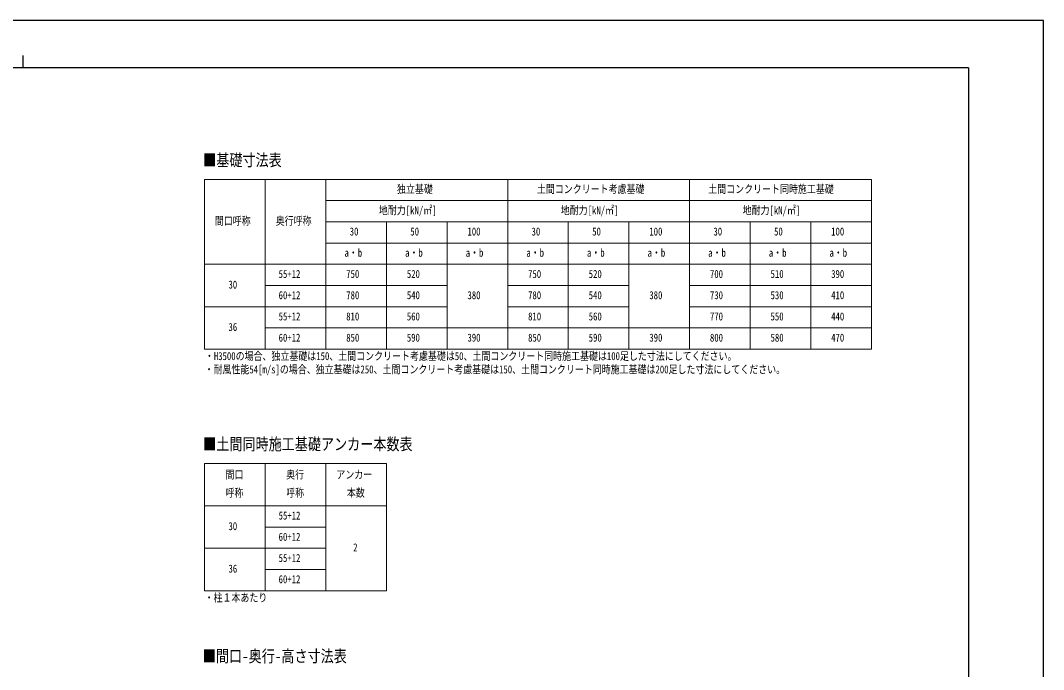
# Model space of a CAD drawing. Units: millimetres, scale not verified. Extents: x -16820 to 16820, y -11880 to 11880.
# Drawn here: x -57 to 16820, y 1176 to 11880 of the extents above; entities that cross this region are included whole.
import ezdxf
from ezdxf.enums import TextEntityAlignment as Align

# ---------------------------------------------------------------- set-up
doc = ezdxf.new("R2010")
doc.units = ezdxf.units.MM
doc.header["$LTSCALE"] = 50
doc.layers.add('0-1_TABLE1', color=7, linetype='Continuous', lineweight=18)
doc.layers.add('0-2_USER1', color=3, linetype='Continuous')
doc.layers.add('0-8_YKK_ZWAK', color=7, linetype='Continuous')
doc.styles.add('ＭＳ ゴシック', font='')
doc.styles.get('ＭＳ ゴシック').set_extended_font_data('MS Gothic')

msp = doc.modelspace()

# ---------------------------------------------------------------- linework, layer by layer
at = {"layer": '0-1_TABLE1'}
for p, q in [((2980.08, 9259), (13980.08, 9259)), ((2980.08, 9259), (2980.08, 6459)), ((3980.08, 9259), (3980.08, 6459)), ((7980.08, 9259), (7980.08, 6459)), ((10980.08, 9259), (10980.08, 6459)), ((4980.08, 8909), (13980.08, 8909)), ((4980.08, 8559), (13980.08, 8559)), ((5980.08, 8559), (5980.08, 6459)), ((6980.08, 8559), (6980.08, 6459)), ((8980.08, 8559), (8980.08, 6459)), ((9980.08, 8559), (9980.08, 6459)), ((11980.08, 8559), (11980.08, 6459)), ((12980.08, 8559), (12980.08, 6459)), ((4980.08, 8209), (13980.08, 8209)), ((3980.08, 7509), (6980.08, 7509)), ((7980.08, 7509), (9980.08, 7509)), ((10980.08, 7509), (13980.08, 7509)), ((2980.08, 7159), (6980.08, 7159)), ((7980.08, 7159), (9980.08, 7159)), ((10980.08, 7159), (13980.08, 7159)), ((3980.08, 6809), (13980.08, 6809)), ((2980.08, 4575), (5980.08, 4575)), ((2980.08, 4575), (2980.08, 2475)), ((3980.08, 4575), (3980.08, 2475)), ((4980.08, 4575), (4980.08, 2475)), ((5980.08, 4575), (5980.08, 2475)), ((2980.08, 3875), (5980.08, 3875)), ((3980.08, 3525), (4980.08, 3525)), ((2980.08, 3175), (4980.08, 3175)), ((3980.08, 2825), (4980.08, 2825))]:
    msp.add_line(p, q, dxfattribs=at)
for points in [[(4980.08, 9259), (4980.08, 7509), (4980.08, 6459)], [(13980.08, 9259), (13980.08, 8559), (13980.08, 6459)], [(2980.08, 7859), (3980.08, 7859), (4980.08, 7859), (13980.08, 7859)], [(2980.08, 6459), (3980.08, 6459), (13980.08, 6459)], [(2980.08, 2475), (3980.08, 2475), (4980.08, 2475), (5980.08, 2475)]]:
    msp.add_lwpolyline(points, dxfattribs=at)
at = {"layer": '0-8_YKK_ZWAK'}
for p, q in [((-19.92, 11300), (-19.92, 11100)), ((15580.08, 11100), (-15619.92, 11100)), ((15580.08, 11100), (15580.08, -10100))]:
    msp.add_line(p, q, dxfattribs=at)
msp.add_lwpolyline([(-16820, -11880), (16820, -11880), (16820, 11880), (-16820, 11880)], close=True, dxfattribs=at)

# ---------------------------------------------------------------- texts
at = {"layer": '0-1_TABLE1', "style": 'ＭＳ ゴシック', "width": 0.8}
for s, p in [('独立基礎', (6153.68, 8994)), ('土間コンクリート考慮基礎', (8462.48, 8994)), ('土間コンクリート同時施工基礎', (11289.68, 8994)), ('地耐力[kN/㎡]', (5856.08, 8644)), ('地耐力[kN/㎡]', (8856.08, 8644)), ('地耐力[kN/㎡]', (11856.08, 8644)), ('間口呼称', (3148.88, 8469)), ('奥行呼称', (4153.68, 8469)), ('30', (5374.48, 8294)), ('50', (6374.48, 8294)), ('100', (7316.88, 8294)), ('30', (8374.48, 8294)), ('50', (9374.48, 8294)), ('100', (10316.88, 8294)), ('30', (11374.48, 8294)), ('50', (12374.48, 8294)), ('100', (13316.88, 8294)), ('a・b', (5288.08, 7944)), ('a・b', (6288.08, 7944)), ('a・b', (7288.08, 7944)), ('a・b', (8288.08, 7944)), ('a・b', (9288.08, 7944)), ('a・b', (10288.08, 7944)), ('a・b', (11288.08, 7944)), ('a・b', (12288.08, 7944)), ('a・b', (13288.08, 7944)), ('55+12', (4201.68, 7594)), ('750', (5316.88, 7594)), ('520', (6316.88, 7594)), ('750', (8316.88, 7594)), ('520', (9316.88, 7594)), ('700', (11316.88, 7594)), ('510', (12316.88, 7594)), ('390', (13316.88, 7594)), ('30', (3374.48, 7419)), ('60+12', (4201.68, 7244)), ('780', (5316.88, 7244)), ('540', (6316.88, 7244)), ('380', (7316.88, 7244)), ('780', (8316.88, 7244)), ('540', (9316.88, 7244)), ('380', (10316.88, 7244)), ('730', (11316.88, 7244)), ('530', (12316.88, 7244)), ('410', (13316.88, 7244)), ('55+12', (4201.68, 6894)), ('810', (5316.88, 6894)), ('560', (6316.88, 6894)), ('810', (8316.88, 6894)), ('560', (9316.88, 6894)), ('770', (11316.88, 6894)), ('550', (12316.88, 6894)), ('440', (13316.88, 6894)), ('36', (3374.48, 6719)), ('60+12', (4201.68, 6544)), ('850', (5316.88, 6544)), ('590', (6316.88, 6544)), ('390', (7316.88, 6544)), ('850', (8316.88, 6544)), ('590', (9316.88, 6544)), ('390', (10316.88, 6544)), ('800', (11316.88, 6544)), ('580', (12316.88, 6544)), ('470', (13316.88, 6544)), ('間口', (3326.48, 4285)), ('奥行', (4326.48, 4285)), ('アンカー', (5153.68, 4285)), ('呼称', (3326.48, 3985)), ('呼称', (4326.48, 3985)), ('本数', (5326.48, 3985)), ('55+12', (4201.68, 3610)), ('30', (3374.48, 3435)), ('60+12', (4201.68, 3260)), ('2', (5432.08, 3085)), ('55+12', (4201.68, 2910)), ('36', (3374.48, 2735)), ('60+12', (4201.68, 2560))]:
    msp.add_text(s, height=132, dxfattribs=at).set_placement(p, align=Align.BOTTOM_LEFT)
at = {"layer": '0-2_USER1', "style": 'ＭＳ ゴシック', "width": 0.8}
for s, height, p in [('■基礎寸法表', 197.9, (2956.99, 9419.31)), ('・H3500の場合、独立基礎は150、土間コンクリート考慮基礎は50、土間コンクリート同時施工基礎は100足した寸法にしてください。', 132, (2985.25, 6239.68)), ('・耐風性能54[m/s]の場合、独立基礎は250、土間コンクリート考慮基礎は150、土間コンクリート同時施工基礎は200足した寸法にしてください。', 132, (2980.08, 6020.31)), ('■土間同時施工基礎アンカー本数表', 197.9, (2956.99, 4735.48)), ('・柱１本あたり', 132, (2980.08, 2255.71)), ('■間口-奥行-高さ寸法表', 197.9, (2951.28, 1238.57))]:
    msp.add_text(s, height=height, dxfattribs=at).set_placement(p, align=Align.BOTTOM_LEFT)

doc.saveas('drawing.dxf')
